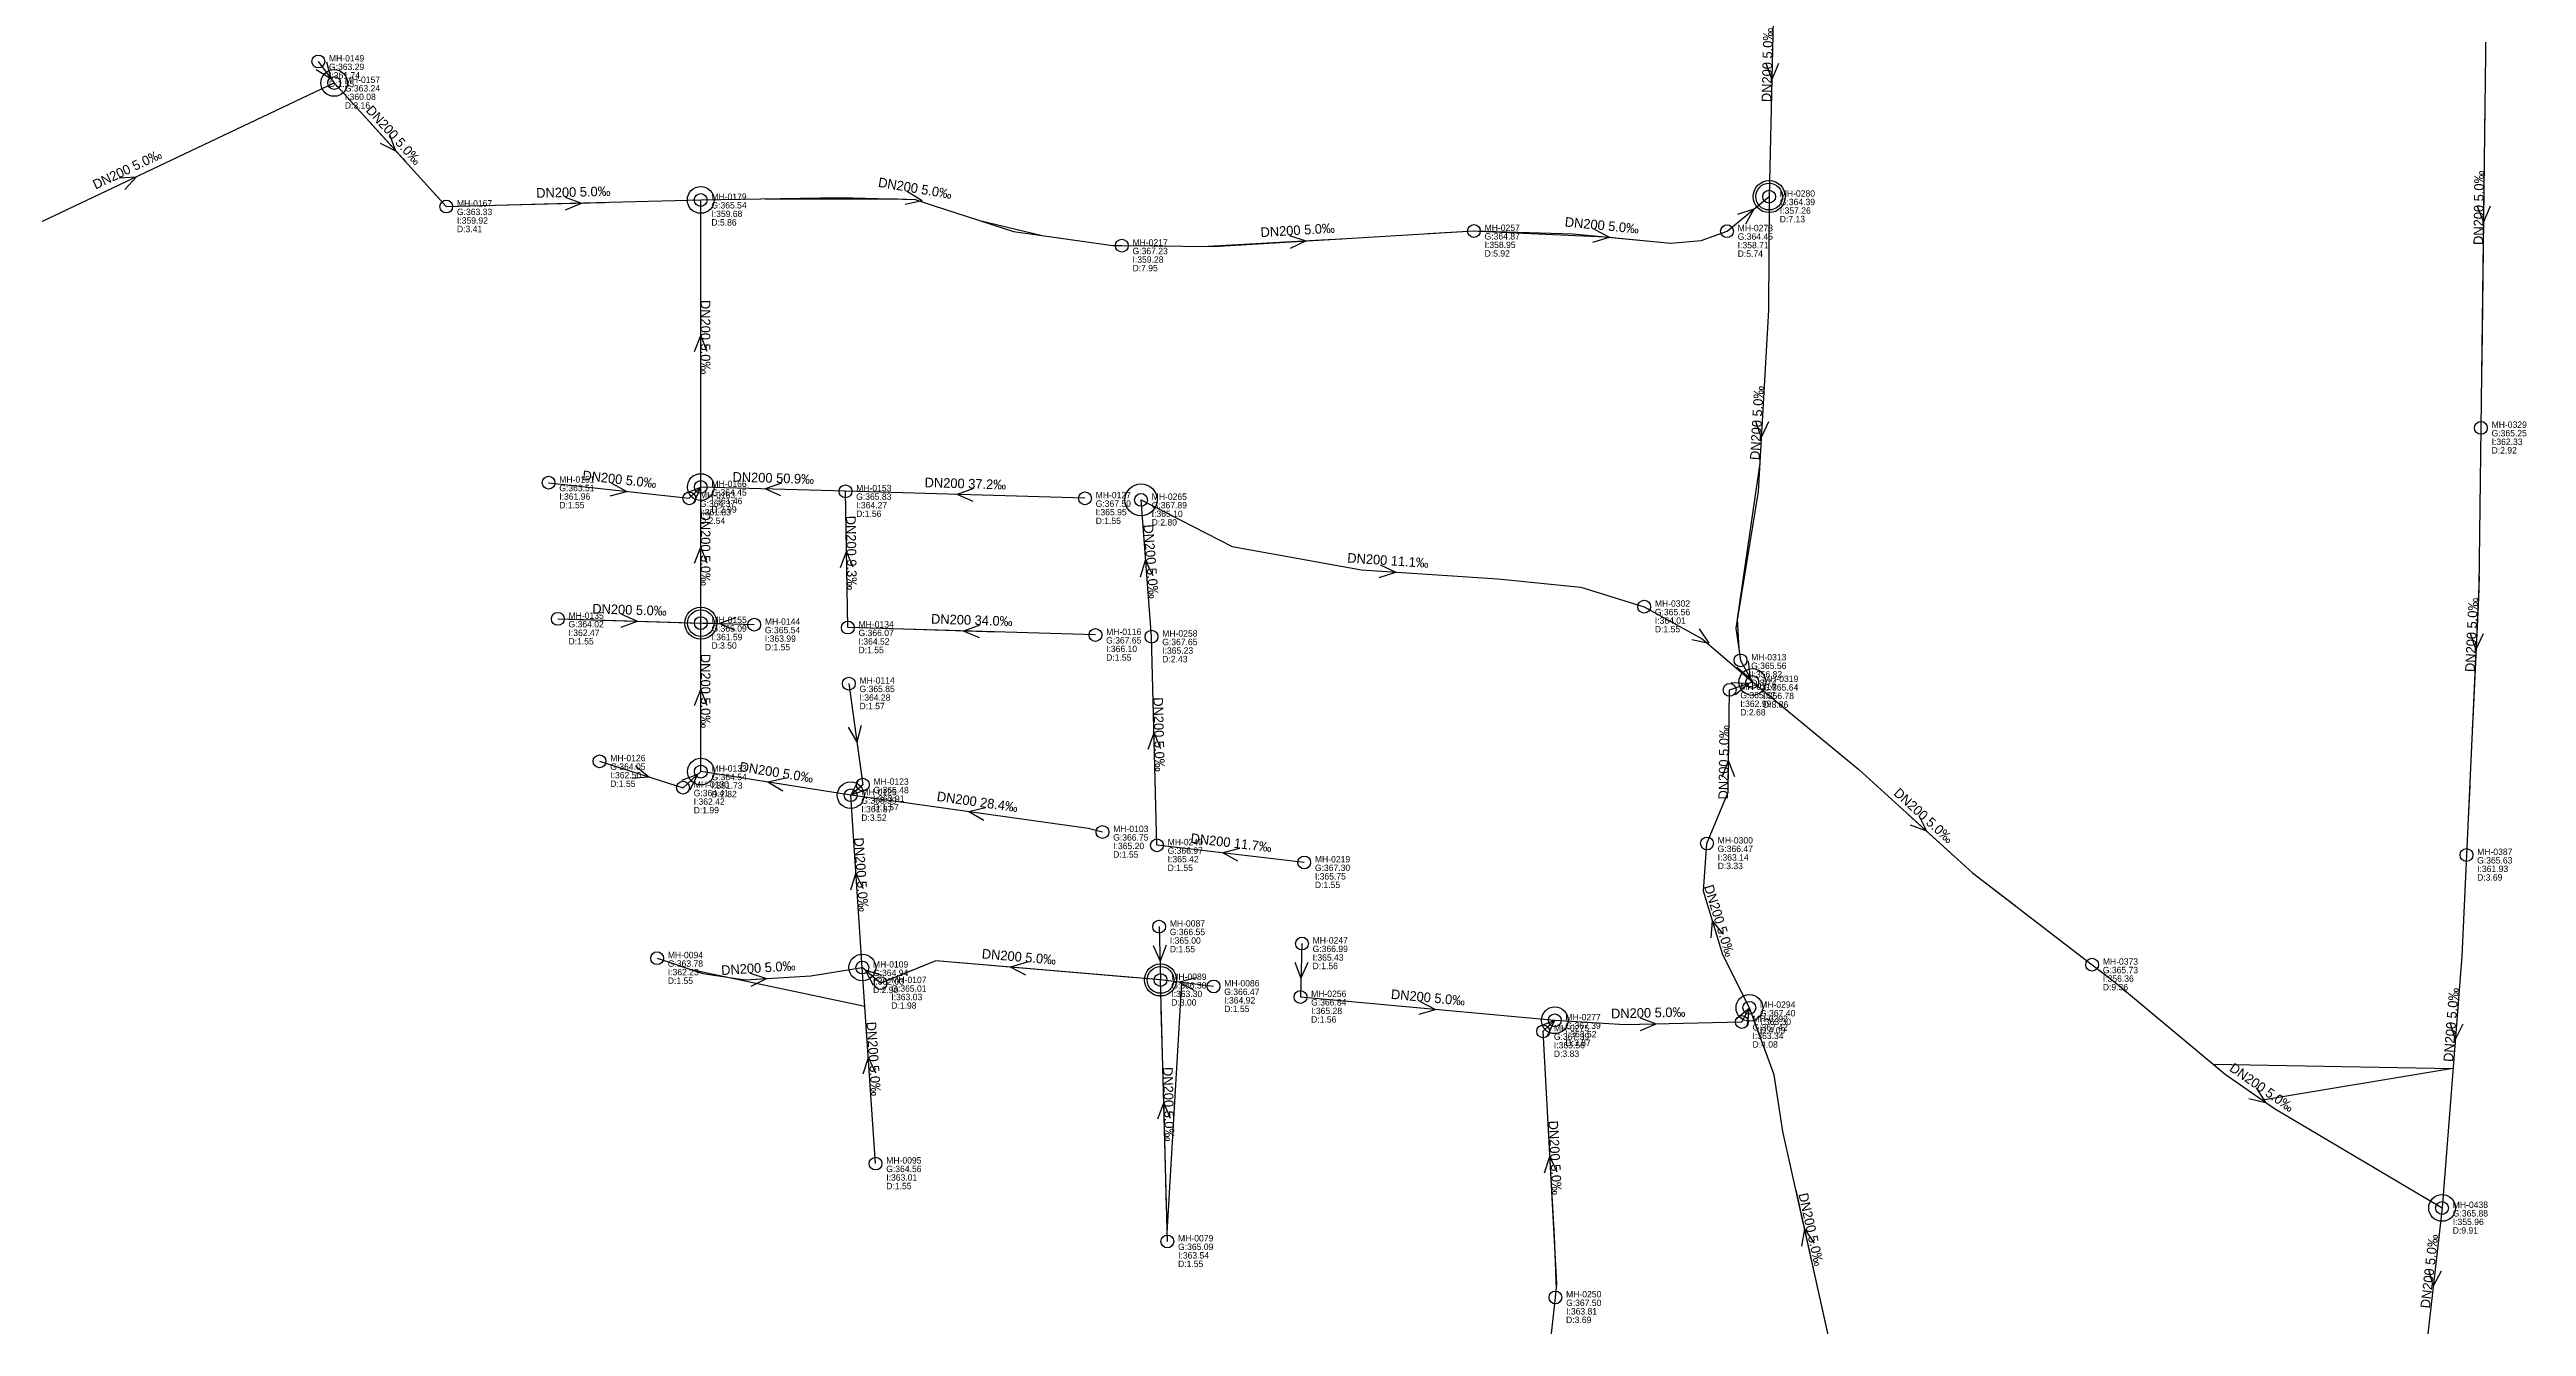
# Model space of a CAD drawing. Header units: metres. Extents: x 449901 to 451990, y 2566737 to 2570846.
# Drawn here: x 450319.4 to 450783.2, y 2569895.8 to 2570134.8 of the extents above; entities that cross this region are included whole.
import ezdxf
from ezdxf.enums import TextEntityAlignment as Align

# ---------------------------------------------------------------- set-up
doc = ezdxf.new("R2010")
doc.units = ezdxf.units.M
for name, color, linetype in [('SEW-DROP', 6, 'Continuous'), ('SEW-LABEL', 2, 'Continuous'), ('SEW-MH', 7, 'Continuous'), ('SEW-MH-LABEL', 8, 'Continuous'), ('SEW-PIPE-DN200', 3, 'Continuous'), ('SEW-RIDER', 8, 'Continuous'), ('SEW-SWEPT-CH', 6, 'Continuous')]:
    doc.layers.add(name, color=color, linetype=linetype)

msp = doc.modelspace()

# ---------------------------------------------------------------- linework, layer by layer
at = {"layer": 'SEW-DROP'}
for centre in [(450372.68, 2570128.54), (450441.31, 2570106.64), (450641.35, 2570107.26), (450441.32, 2570052.89), (450441.33, 2570027.42), (450441.33, 2570027.42), (450638.21, 2570016.4), (450638.21, 2570016.4), (450441.34, 2569999.62), (450469.39, 2569995.2), (450469.39, 2569995.2), (450471.57, 2569962.95), (450471.57, 2569962.95), (450527.41, 2569960.62), (450527.41, 2569960.62), (450601.22, 2569953.07), (450637.66, 2569955.41), (450767.35, 2569917.94)]:
    msp.add_circle(centre, 2.5, dxfattribs=at)
at = {"layer": 'SEW-LABEL'}
for p, q in [((450371.27, 2570132.47), (450372.09, 2570129.35)), ((450640.73, 2570132.22), (450641.86, 2570129.19)), ((450643.13, 2570132.16), (450641.86, 2570129.19)), ((450369.34, 2570131.05), (450372.09, 2570129.35)), ((450383.06, 2570118.89), (450384.19, 2570115.86)), ((450381.28, 2570117.28), (450384.19, 2570115.86)), ((450332.44, 2570110.79), (450335.67, 2570110.99)), ((450333.47, 2570108.62), (450335.67, 2570110.99)), ((450415.96, 2570107.18), (450418.99, 2570106.06)), ((450416.02, 2570104.78), (450418.99, 2570106.06)), ((450479.62, 2570105.82), (450482.78, 2570106.51)), ((450480.02, 2570108.19), (450482.78, 2570106.51)), ((450635.49, 2570103.99), (450638.57, 2570104.97)), ((450637.01, 2570102.14), (450638.57, 2570104.97)), ((450773.93, 2570105.48), (450775.1, 2570102.46)), ((450776.33, 2570105.45), (450775.1, 2570102.46)), ((450551.57, 2570099.99), (450554.63, 2570098.97)), ((450608.35, 2570098.75), (450611.45, 2570099.65)), ((450608.58, 2570101.14), (450611.45, 2570099.65)), ((450551.71, 2570097.6), (450554.63, 2570098.97)), ((450440.12, 2570078.26), (450441.32, 2570081.26)), ((450442.52, 2570078.26), (450441.32, 2570081.26)), ((450638.83, 2570065.22), (450639.86, 2570062.16)), ((450641.23, 2570065.08), (450639.86, 2570062.16)), ((450424.64, 2570053.61), (450427.49, 2570052.09)), ((450438.34, 2570051.66), (450441.32, 2570052.89)), ((450440.01, 2570049.93), (450441.32, 2570052.89)), ((450456.41, 2570053.65), (450453.37, 2570052.53)), ((450424.38, 2570051.23), (450427.49, 2570052.09)), ((450456.34, 2570051.25), (450453.37, 2570052.53)), ((450492.37, 2570052.6), (450489.34, 2570051.49)), ((450492.3, 2570050.2), (450489.34, 2570051.49)), ((450440.13, 2570038.65), (450441.33, 2570041.65)), ((450442.53, 2570038.65), (450441.33, 2570041.65)), ((450467.46, 2570037.83), (450468.61, 2570040.85)), ((450469.86, 2570037.87), (450468.61, 2570040.85)), ((450523.65, 2570036.1), (450524.62, 2570039.18)), ((450526.05, 2570036.28), (450524.62, 2570039.18)), ((450568.36, 2570035.97), (450571.44, 2570036.97)), ((450568.52, 2570038.36), (450571.44, 2570036.97)), ((450426.41, 2570026.67), (450429.45, 2570027.78)), ((450426.48, 2570029.07), (450429.45, 2570027.78)), ((450447.86, 2570028.42), (450444.83, 2570027.32)), ((450447.79, 2570026.03), (450444.83, 2570027.32)), ((450493.58, 2570027.05), (450490.54, 2570025.94)), ((450493.5, 2570024.65), (450490.54, 2570025.94)), ((450628.27, 2570026.33), (450630.05, 2570023.64)), ((450772.64, 2570025.53), (450773.7, 2570022.48)), ((450775.03, 2570025.42), (450773.7, 2570022.48)), ((450626.9, 2570024.36), (450630.05, 2570023.64)), ((450637.43, 2570020.31), (450637.82, 2570017.1)), ((450634.27, 2570016.31), (450637.5, 2570016.15)), ((450635.06, 2570014.04), (450637.5, 2570016.15)), ((450635.32, 2570019.15), (450637.82, 2570017.1)), ((450440.13, 2570012.02), (450441.33, 2570015.02)), ((450442.53, 2570012.02), (450441.33, 2570015.02)), ((450468.95, 2570007.95), (450470.55, 2570005.15)), ((450471.33, 2570008.28), (450470.55, 2570005.15)), ((450525.07, 2570003.83), (450526.19, 2570006.86)), ((450527.47, 2570003.89), (450526.19, 2570006.86)), ((450428.39, 2569998.39), (450431.62, 2569998.63)), ((450429.12, 2570000.68), (450431.62, 2569998.63)), ((450437.75, 2569998), (450440.78, 2569999.12)), ((450439.36, 2569996.22), (450440.78, 2569999.12)), ((450457.03, 2569998.36), (450453.88, 2569997.64)), ((450456.66, 2569995.99), (450453.88, 2569997.64)), ((450470.87, 2569998.07), (450469.39, 2569995.2)), ((450632.53, 2569998.67), (450633.77, 2570001.65)), ((450634.93, 2569998.64), (450633.77, 2570001.65)), ((450472.45, 2569996.26), (450469.39, 2569995.2)), ((450494.65, 2569992.87), (450491.51, 2569992.1)), ((450494.31, 2569990.5), (450491.51, 2569992.1)), ((450667.76, 2569989.64), (450670.79, 2569988.51)), ((450669.38, 2569991.41), (450670.79, 2569988.51)), ((450542.16, 2569985.25), (450539.04, 2569984.4)), ((450541.88, 2569982.86), (450539.04, 2569984.4)), ((450469.39, 2569977.5), (450470.38, 2569980.57)), ((450471.78, 2569977.66), (450470.38, 2569980.57)), ((450630.48, 2569968.48), (450630.75, 2569971.7)), ((450632.78, 2569969.18), (450630.75, 2569971.7)), ((450526.04, 2569967.08), (450527.32, 2569964.11)), ((450528.44, 2569967.14), (450527.32, 2569964.11)), ((450450.57, 2569961.88), (450453.64, 2569960.88)), ((450450.73, 2569959.48), (450453.64, 2569960.88)), ((450473.64, 2569959.6), (450472.14, 2569962.47)), ((450475.2, 2569961.43), (450472.14, 2569962.47)), ((450502.41, 2569963.94), (450499.32, 2569963)), ((450502.21, 2569961.55), (450499.32, 2569963)), ((450534, 2569961.02), (450530.88, 2569960.19)), ((450533.72, 2569958.64), (450530.88, 2569960.19)), ((450552.58, 2569963.97), (450553.7, 2569960.94)), ((450554.98, 2569963.9), (450553.7, 2569960.94)), ((450576.03, 2569956.59), (450578.91, 2569955.12)), ((450635.19, 2569953.32), (450637.66, 2569955.41)), ((450637.31, 2569952.2), (450637.66, 2569955.41)), ((450575.81, 2569954.2), (450578.91, 2569955.12)), ((450598.22, 2569951.88), (450601.22, 2569953.07)), ((450599.87, 2569950.14), (450601.22, 2569953.07)), ((450617.2, 2569953.54), (450620.23, 2569952.41)), ((450617.26, 2569951.14), (450620.23, 2569952.41)), ((450768.85, 2569952.55), (450769.82, 2569949.47)), ((450771.25, 2569952.36), (450769.82, 2569949.47)), ((450471.71, 2569943.02), (450472.71, 2569946.1)), ((450474.11, 2569943.18), (450472.71, 2569946.1)), ((450526.89, 2569934.61), (450528.01, 2569937.64)), ((450529.29, 2569934.67), (450528.01, 2569937.64)), ((450731.17, 2569938.44), (450734.32, 2569937.71)), ((450732.54, 2569940.41), (450734.32, 2569937.71)), ((450599.29, 2569924.53), (450600.32, 2569927.59)), ((450601.68, 2569924.66), (450600.32, 2569927.59)), ((450647.49, 2569910.82), (450648.01, 2569914.01)), ((450649.84, 2569911.34), (450648.01, 2569914.01)), ((450764.83, 2569906.41), (450765.68, 2569903.3)), ((450767.21, 2569906.14), (450765.68, 2569903.3))]:
    msp.add_line(p, q, dxfattribs=at)
at = {"layer": 'SEW-MH'}
for centre in [(450369.71, 2570132.56), (450372.68, 2570128.54), (450641.35, 2570107.26), (450393.67, 2570105.4), (450441.31, 2570106.64), (450520.16, 2570098.08), (450586.08, 2570100.83), (450633.47, 2570100.78), (450774.62, 2570063.97), (450412.83, 2570053.71), (450441.32, 2570052.89), (450468.42, 2570052.1), (450439.17, 2570050.79), (450513.26, 2570050.79), (450523.75, 2570050.49), (450617.96, 2570030.49), (450414.56, 2570028.22), (450441.33, 2570027.42), (450451.33, 2570027.12), (450468.86, 2570026.59), (450515.22, 2570025.2), (450525.72, 2570024.89), (450635.99, 2570020.44), (450469.04, 2570016.1), (450633.96, 2570014.93), (450638.21, 2570016.4), (450422.37, 2570001.56), (450438, 2569996.61), (450441.34, 2569999.62), (450471.66, 2569997.17), (450469.39, 2569995.2), (450516.54, 2569988.31), (450526.74, 2569985.83), (450554.31, 2569982.62), (450629.72, 2569986.17), (450771.92, 2569984.02), (450527.14, 2569970.61), (450433.15, 2569964.69), (450553.88, 2569967.44), (450701.83, 2569963.48), (450471.57, 2569962.95), (450474.99, 2569960.03), (450527.41, 2569960.62), (450537.33, 2569959.41), (450553.6, 2569957.44), (450637.66, 2569955.41), (450599.05, 2569951.01), (450601.22, 2569953.07), (450636.25, 2569952.76), (450474.05, 2569926.25), (450767.35, 2569917.94), (450528.69, 2569911.67), (450601.34, 2569901.19)]:
    msp.add_circle(centre, 1.2, dxfattribs=at)
at = {"layer": 'SEW-PIPE-DN200'}
for points in [[(450642.45, 2570154.12), (450641.35, 2570107.26)], [(450775.61, 2570143.96), (450774.62, 2570063.97)], [(450369.71, 2570132.56), (450372.68, 2570128.54)], [(450295.94, 2570092.16), (450372.68, 2570128.54)], [(450372.68, 2570128.54), (450393.67, 2570105.4)], [(450393.67, 2570105.4), (450412.02, 2570105.88), (450441.31, 2570106.64)], [(450441.31, 2570106.64), (450467.48, 2570107.09), (450481.45, 2570106.75), (450484.85, 2570105.59), (450499.86, 2570100.74), (450518.5, 2570098.09), (450520.16, 2570098.08)], [(450441.32, 2570052.89), (450441.31, 2570106.64)], [(450633.47, 2570100.78), (450633.47, 2570100.78), (450641.35, 2570107.26), (450641.35, 2570107.26)], [(450641.35, 2570107.26), (450641.22, 2570086), (450639.29, 2570052.06), (450635.11, 2570026.5), (450635.99, 2570020.44), (450635.99, 2570020.44)], [(450520.16, 2570098.08), (450537.34, 2570097.95), (450586.08, 2570100.83), (450586.08, 2570100.83)], [(450586.08, 2570100.83), (450604.66, 2570100.31), (450622.96, 2570098.54), (450628.65, 2570099.02), (450633.47, 2570100.78)], [(450774.62, 2570063.97), (450774.25, 2570034.3), (450771.92, 2569984.02)], [(450412.83, 2570053.71), (450439.17, 2570050.79)], [(450439.17, 2570050.79), (450441.32, 2570052.89)], [(450441.33, 2570027.42), (450441.32, 2570052.89)], [(450468.42, 2570052.1), (450441.32, 2570052.89)], [(450468.86, 2570026.59), (450468.42, 2570052.1)], [(450513.26, 2570050.79), (450468.42, 2570052.1)], [(450523.75, 2570050.49), (450540.82, 2570041.76), (450565.03, 2570037.39), (450590.54, 2570035.72), (450606.1, 2570034.13), (450617.96, 2570030.49), (450617.96, 2570030.49)], [(450525.72, 2570024.89), (450523.75, 2570050.49)], [(450617.96, 2570030.49), (450628.81, 2570024.49), (450638.21, 2570016.4)], [(450414.56, 2570028.22), (450441.33, 2570027.42)], [(450441.34, 2569999.62), (450441.33, 2570027.42)], [(450451.33, 2570027.12), (450441.33, 2570027.42)], [(450515.22, 2570025.2), (450468.86, 2570026.59)], [(450526.74, 2569985.83), (450525.72, 2570024.89)], [(450635.99, 2570020.44), (450638.21, 2570016.4)], [(450469.04, 2570016.1), (450471.66, 2569997.17)], [(450633.96, 2570014.93), (450638.21, 2570016.4)], [(450638.21, 2570016.4), (450658.13, 2570000), (450679.43, 2569980.66), (450701.83, 2569963.48)], [(450629.72, 2569986.17), (450633.69, 2569995.76), (450633.96, 2570014.93)], [(450422.37, 2570001.56), (450438, 2569996.61)], [(450438, 2569996.61), (450441.34, 2569999.62)], [(450469.39, 2569995.2), (450441.34, 2569999.62)], [(450471.66, 2569997.17), (450469.39, 2569995.2)], [(450471.57, 2569962.95), (450469.39, 2569995.2)], [(450516.54, 2569988.31), (450513.83, 2569988.97), (450469.39, 2569995.2)], [(450554.31, 2569982.62), (450526.74, 2569985.83)], [(450637.66, 2569955.41), (450632.7, 2569965.33), (450629.06, 2569977.24), (450629.72, 2569986.17), (450629.72, 2569986.17)], [(450771.92, 2569984.02), (450771.04, 2569965.1), (450767.35, 2569917.94)], [(450527.14, 2569970.61), (450527.41, 2569960.62)], [(450433.15, 2569964.69), (450441.68, 2569961.81), (450449.62, 2569960.62), (450461.92, 2569961.41), (450471.57, 2569962.95)], [(450553.88, 2569967.44), (450553.6, 2569957.44)], [(450474.05, 2569926.25), (450471.57, 2569962.95)], [(450474.99, 2569960.03), (450471.57, 2569962.95)], [(450527.41, 2569960.62), (450485.34, 2569964.19), (450474.99, 2569960.03)], [(450528.69, 2569911.67), (450527.41, 2569960.62)], [(450537.33, 2569959.41), (450527.41, 2569960.62)], [(450701.83, 2569963.48), (450706.03, 2569960.26), (450726.74, 2569942.97), (450735.96, 2569936.57), (450767.35, 2569917.94)], [(450553.6, 2569957.44), (450601.22, 2569953.07)], [(450636.25, 2569952.76), (450637.66, 2569955.41)], [(450656.84, 2569869.09), (450654.86, 2569883.31), (450643.94, 2569932.26), (450642.29, 2569942.84), (450637.66, 2569955.41)], [(450599.05, 2569951.01), (450601.22, 2569953.07)], [(450601.34, 2569901.19), (450601.62, 2569903.73), (450599.05, 2569951.01)], [(450601.22, 2569953.07), (450614.32, 2569952.28), (450636.25, 2569952.76)], [(450767.35, 2569917.94), (450764.36, 2569891.63)], [(450594.74, 2569841.55), (450594.74, 2569841.55), (450601.34, 2569901.19)]]:
    msp.add_lwpolyline(points, dxfattribs=at)
at = {"layer": 'SEW-RIDER'}
for points in [[(450377.48, 2570123.25), (450385.58, 2570114.33), (450386.06, 2570113.79)], [(450775.37, 2570124.59), (450774.83, 2570081.45), (450774.74, 2570073.59)], [(450391.45, 2570107.85), (450393.67, 2570105.4)], [(450397.81, 2570105.51), (450415.26, 2570105.96), (450423.27, 2570106.17)], [(450453.38, 2570106.85), (450478.14, 2570106.83), (450481.45, 2570106.75)], [(450493.58, 2570102.77), (450505.25, 2570099.98)], [(450536.27, 2570097.96), (450557.56, 2570099.15), (450561.37, 2570099.37)], [(450577.47, 2570100.33), (450586.08, 2570100.83)], [(450586.94, 2570100.81), (450610.71, 2570099.72), (450622.96, 2570098.54)], [(450639.59, 2570057.39), (450635.39, 2570028.21), (450635.69, 2570022.52)], [(450412.83, 2570053.71), (450412.83, 2570053.71), (450418.08, 2570053.13)], [(450774.27, 2570036.26), (450774.14, 2570031.95), (450774.1, 2570031.17)], [(450774.08, 2570030.81), (450773.16, 2570010.84), (450773, 2570007.36)], [(450414.56, 2570028.22), (450419.38, 2570028.08), (450445.78, 2570027.29)], [(450496.84, 2570025.75), (450473.44, 2570026.46)], [(450469.04, 2570016.1), (450471.48, 2569998.43)], [(450772.52, 2569996.98), (450772.23, 2569990.87)], [(450667.36, 2569991.62), (450672.04, 2569987.38), (450676.1, 2569983.69)], [(450532.51, 2569985.16), (450526.74, 2569985.83)], [(450682.38, 2569978.41), (450687.41, 2569974.54)], [(450439.26, 2569962.63), (450472.06, 2569955.73)], [(450522.72, 2569961.01), (450485.34, 2569964.19), (450475.02, 2569960.04)], [(450528.69, 2569911.82), (450528.65, 2569913.29), (450531.39, 2569960.13)], [(450703.27, 2569962.38), (450706.03, 2569960.26), (450708.17, 2569958.47)], [(450573.36, 2569955.63), (450576.09, 2569955.38)], [(450528.53, 2569918.06), (450528.06, 2569935.81), (450527.55, 2569955.14)], [(450641.09, 2569946.1), (450638.63, 2569952.77)], [(450724.48, 2569944.86), (450769.39, 2569944.02), (450733.74, 2569938.11)], [(450601.52, 2569902.83), (450601.14, 2569912.63), (450600.31, 2569927.77)], [(450652.87, 2569892.2), (450651.67, 2569897.59), (450646.39, 2569921.28)]]:
    msp.add_lwpolyline(points, dxfattribs=at)
at = {"layer": 'SEW-SWEPT-CH'}
for centre in [(450641.35, 2570107.26), (450523.75, 2570050.49), (450441.33, 2570027.42), (450527.41, 2569960.62)]:
    msp.add_circle(centre, 3, dxfattribs=at)

# ---------------------------------------------------------------- texts
at = {"layer": 'SEW-LABEL'}
for s, rotation, p in [('DN200 5.0‰', 88.6595, (450641.9, 2570131.89)), ('DN200 5.0‰', -47.7859, (450383.18, 2570118.17)), ('DN200 5.0‰', 25.3639, (450334.31, 2570111.55)), ('DN200 5.0‰', 1.4894, (450417.49, 2570107.22)), ('DN200 5.0‰', -9.5076, (450481.3, 2570107.96)), ('DN200 5.0‰', 89.2846, (450775.11, 2570105.16)), ('DN200 5.0‰', 3.3858, (450553.13, 2570100.09)), ('DN200 5.0‰', -5.5281, (450609.96, 2570101)), ('DN200 5.0‰', 270.0152, (450441.32, 2570080.96)), ('DN200 5.0‰', 86.7406, (450639.95, 2570064.85)), ('DN200 5.0‰', -6.3246, (450426, 2570053.45)), ('DN200 50.9‰', 358.3343, (450454.87, 2570053.69)), ('DN200 37.2‰', 358.3342, (450490.84, 2570052.65)), ('DN200 5.0‰', 270.0153, (450441.33, 2570041.35)), ('DN200 9.3‰', 270.981, (450468.64, 2570040.55)), ('DN200 5.0‰', 274.3883, (450524.74, 2570038.89)), ('DN200 11.1‰', -3.757, (450569.94, 2570038.27)), ('DN200 5.0‰', -1.7203, (450427.95, 2570029.02)), ('DN200 5.0‰', 87.3468, (450773.77, 2570025.18)), ('DN200 34.0‰', 358.2799, (450492.04, 2570027.1)), ('DN200 5.0‰', 270.0153, (450441.33, 2570014.72)), ('DN200 5.0‰', 271.5048, (450526.23, 2570006.56)), ('DN200 5.0‰', 89.1934, (450633.75, 2570001.35)), ('DN200 5.0‰', 351.0386, (450455.37, 2569998.61)), ('DN200 28.4‰', 352.0246, (450492.99, 2569993.09)), ('DN200 5.0‰', -42.2318, (450669.68, 2569990.72)), ('DN200 11.7‰', 353.36, (450540.53, 2569985.43)), ('DN200 5.0‰', 273.8592, (450470.48, 2569980.28)), ('DN200 5.0‰', 286.9909, (450631.19, 2569971.46)), ('DN200 5.0‰', 355.1468, (450500.82, 2569964.07)), ('DN200 5.0‰', 3.6911, (450452.15, 2569961.98)), ('DN200 5.0‰', -5.2376, (450577.41, 2569956.46)), ('DN200 5.0‰', 1.2472, (450618.73, 2569953.58)), ('DN200 5.0‰', 85.5283, (450769.93, 2569952.16)), ('DN200 5.0‰', 273.8595, (450472.81, 2569945.8)), ('DN200 5.0‰', 271.5051, (450528.05, 2569937.34)), ('DN200 5.0‰', -34.7533, (450733.09, 2569939.77)), ('DN200 5.0‰', 273.1152, (450600.4, 2569927.29)), ('DN200 5.0‰', 282.57, (450648.34, 2569913.74)), ('DN200 5.0‰', 83.5062, (450765.85, 2569905.99))]:
    msp.add_text(s, height=1.8, rotation=rotation, dxfattribs=at).set_placement(p, align=Align.CENTER)
at = {"layer": 'SEW-MH-LABEL'}
for s, p in [('G:363.29', (450371.71, 2570130.96)), ('MH-0149', (450371.71, 2570132.56)), ('D:1.55', (450371.71, 2570127.76)), ('I:361.74', (450371.71, 2570129.36)), ('G:363.24', (450374.68, 2570126.94)), ('MH-0157', (450374.68, 2570128.54)), ('D:3.16', (450374.68, 2570123.74)), ('I:360.08', (450374.68, 2570125.34)), ('MH-0280', (450643.35, 2570107.26)), ('G:363.33', (450395.67, 2570103.8)), ('MH-0167', (450395.67, 2570105.4)), ('G:365.54', (450443.31, 2570105.04)), ('MH-0179', (450443.31, 2570106.64)), ('I:359.68', (450443.31, 2570103.44)), ('G:364.39', (450643.35, 2570105.66)), ('I:357.26', (450643.35, 2570104.06)), ('D:3.41', (450395.67, 2570100.6)), ('I:359.92', (450395.67, 2570102.2)), ('D:5.86', (450443.31, 2570101.84)), ('MH-0217', (450522.16, 2570098.08)), ('G:364.87', (450588.08, 2570099.23)), ('MH-0257', (450588.08, 2570100.83)), ('G:364.45', (450635.47, 2570099.18)), ('MH-0278', (450635.47, 2570100.78)), ('D:7.13', (450643.35, 2570102.46)), ('G:367.23', (450522.16, 2570096.48)), ('D:7.95', (450522.16, 2570093.28)), ('I:359.28', (450522.16, 2570094.88)), ('D:5.92', (450588.08, 2570096.03)), ('I:358.95', (450588.08, 2570097.63)), ('D:5.74', (450635.47, 2570095.98)), ('I:358.71', (450635.47, 2570097.58)), ('G:365.25', (450776.62, 2570062.37)), ('MH-0329', (450776.62, 2570063.97)), ('D:2.92', (450776.62, 2570059.17)), ('I:362.33', (450776.62, 2570060.77)), ('G:363.51', (450414.83, 2570052.11)), ('MH-0151', (450414.83, 2570053.71)), ('MH-0166', (450443.32, 2570052.89)), ('MH-0153', (450470.42, 2570052.1)), ('D:1.55', (450414.83, 2570048.91)), ('I:361.96', (450414.83, 2570050.51)), ('G:364.37', (450441.17, 2570049.19)), ('MH-0163', (450441.17, 2570050.79)), ('I:361.83', (450441.17, 2570047.59)), ('G:364.45', (450443.32, 2570051.29)), ('D:2.99', (450443.32, 2570048.09)), ('I:361.46', (450443.32, 2570049.69)), ('G:365.83', (450470.42, 2570050.5)), ('D:1.56', (450470.42, 2570047.3)), ('I:364.27', (450470.42, 2570048.9)), ('G:367.50', (450515.26, 2570049.19)), ('MH-0127', (450515.26, 2570050.79)), ('I:365.95', (450515.26, 2570047.59)), ('G:367.89', (450525.75, 2570048.89)), ('MH-0265', (450525.75, 2570050.49)), ('I:365.10', (450525.75, 2570047.29)), ('D:2.54', (450441.17, 2570045.99)), ('D:1.55', (450515.26, 2570045.99)), ('D:2.80', (450525.75, 2570045.69)), ('G:365.56', (450619.96, 2570028.89)), ('MH-0302', (450619.96, 2570030.49)), ('G:364.02', (450416.56, 2570026.62)), ('MH-0135', (450416.56, 2570028.22)), ('I:362.47', (450416.56, 2570025.02)), ('G:365.09', (450443.33, 2570025.82)), ('MH-0155', (450443.33, 2570027.42)), ('I:361.59', (450443.33, 2570024.22)), ('G:365.54', (450453.33, 2570025.52)), ('MH-0144', (450453.33, 2570027.12)), ('I:363.99', (450453.33, 2570023.92)), ('G:366.07', (450470.86, 2570024.99)), ('MH-0134', (450470.86, 2570026.59)), ('MH-0116', (450517.22, 2570025.2)), ('MH-0258', (450527.72, 2570024.89)), ('D:1.55', (450619.96, 2570025.69)), ('I:364.01', (450619.96, 2570027.29)), ('D:1.55', (450416.56, 2570023.42)), ('D:3.50', (450443.33, 2570022.62)), ('D:1.55', (450453.33, 2570022.32)), ('D:1.55', (450470.86, 2570021.79)), ('I:364.52', (450470.86, 2570023.39)), ('G:367.65', (450517.22, 2570023.6)), ('D:1.55', (450517.22, 2570020.4)), ('I:366.10', (450517.22, 2570022)), ('G:367.65', (450527.72, 2570023.29)), ('D:2.43', (450527.72, 2570020.09)), ('I:365.23', (450527.72, 2570021.69)), ('MH-0313', (450637.99, 2570020.44)), ('G:365.85', (450471.04, 2570014.5)), ('MH-0114', (450471.04, 2570016.1)), ('MH-0314', (450635.96, 2570014.93)), ('G:365.56', (450637.99, 2570018.84)), ('D:8.74', (450637.99, 2570015.64)), ('I:356.82', (450637.99, 2570017.24)), ('G:365.64', (450640.21, 2570014.8)), ('MH-0319', (450640.21, 2570016.4)), ('D:1.57', (450471.04, 2570011.3)), ('I:364.28', (450471.04, 2570012.9)), ('G:365.67', (450635.96, 2570013.33)), ('D:2.68', (450635.96, 2570010.13)), ('I:362.99', (450635.96, 2570011.73)), ('D:8.86', (450640.21, 2570011.6)), ('I:356.78', (450640.21, 2570013.2)), ('MH-0126', (450424.37, 2570001.56)), ('G:364.05', (450424.37, 2569999.96)), ('D:1.55', (450424.37, 2569996.76)), ('I:362.50', (450424.37, 2569998.36)), ('MH-0130', (450440, 2569996.61)), ('G:364.54', (450443.34, 2569998.02)), ('MH-0133', (450443.34, 2569999.62)), ('I:361.73', (450443.34, 2569996.42)), ('MH-0123', (450473.66, 2569997.17)), ('G:364.41', (450440, 2569995.01)), ('D:1.99', (450440, 2569991.81)), ('I:362.42', (450440, 2569993.41)), ('D:2.82', (450443.34, 2569994.82)), ('G:365.39', (450471.39, 2569993.6)), ('MH-0125', (450471.39, 2569995.2)), ('I:361.87', (450471.39, 2569992)), ('G:365.48', (450473.66, 2569995.57)), ('D:1.57', (450473.66, 2569992.37)), ('I:363.91', (450473.66, 2569993.97)), ('D:3.52', (450471.39, 2569990.4)), ('G:366.75', (450518.54, 2569986.71)), ('MH-0103', (450518.54, 2569988.31)), ('D:1.55', (450518.54, 2569983.51)), ('I:365.20', (450518.54, 2569985.11)), ('G:366.97', (450528.74, 2569984.23)), ('MH-0240', (450528.74, 2569985.83)), ('I:365.42', (450528.74, 2569982.63)), ('MH-0219', (450556.31, 2569982.62)), ('G:366.47', (450631.72, 2569984.57)), ('MH-0300', (450631.72, 2569986.17)), ('I:363.14', (450631.72, 2569982.97)), ('G:365.63', (450773.92, 2569982.42)), ('MH-0387', (450773.92, 2569984.02)), ('D:1.55', (450528.74, 2569981.03)), ('G:367.30', (450556.31, 2569981.02)), ('D:1.55', (450556.31, 2569977.82)), ('I:365.75', (450556.31, 2569979.42)), ('D:3.33', (450631.72, 2569981.37)), ('D:3.69', (450773.92, 2569979.22)), ('I:361.93', (450773.92, 2569980.82)), ('G:366.55', (450529.14, 2569969.01)), ('MH-0087', (450529.14, 2569970.61)), ('MH-0094', (450435.15, 2569964.69)), ('D:1.55', (450529.14, 2569965.81)), ('I:365.00', (450529.14, 2569967.41)), ('G:366.99', (450555.88, 2569965.84)), ('MH-0247', (450555.88, 2569967.44)), ('I:365.43', (450555.88, 2569964.24)), ('MH-0373', (450703.83, 2569963.48)), ('G:363.78', (450435.15, 2569963.09)), ('D:1.55', (450435.15, 2569959.89)), ('I:362.23', (450435.15, 2569961.49)), ('G:364.94', (450473.57, 2569961.35)), ('MH-0109', (450473.57, 2569962.95)), ('I:362.03', (450473.57, 2569959.75)), ('MH-0107', (450476.99, 2569960.03)), ('G:366.30', (450529.41, 2569959.02)), ('MH-0089', (450529.41, 2569960.62)), ('MH-0086', (450539.33, 2569959.41)), ('D:1.56', (450555.88, 2569962.64)), ('G:365.73', (450703.83, 2569961.88)), ('I:356.36', (450703.83, 2569960.28)), ('D:2.90', (450473.57, 2569958.15)), ('G:365.01', (450476.99, 2569958.43)), ('D:1.98', (450476.99, 2569955.23)), ('I:363.03', (450476.99, 2569956.83)), ('D:3.00', (450529.41, 2569955.82)), ('I:363.30', (450529.41, 2569957.42)), ('G:366.47', (450539.33, 2569957.81)), ('D:1.55', (450539.33, 2569954.61)), ('I:364.92', (450539.33, 2569956.21)), ('G:366.84', (450555.6, 2569955.84)), ('MH-0256', (450555.6, 2569957.44)), ('I:365.28', (450555.6, 2569954.24)), ('MH-0294', (450639.66, 2569955.41)), ('D:9.36', (450703.83, 2569958.68)), ('D:1.56', (450555.6, 2569952.64)), ('MH-0275', (450601.05, 2569951.01)), ('G:367.39', (450603.22, 2569951.47)), ('MH-0277', (450603.22, 2569953.07)), ('I:363.52', (450603.22, 2569949.87)), ('G:367.42', (450638.25, 2569951.16)), ('MH-0292', (450638.25, 2569952.76)), ('I:363.34', (450638.25, 2569949.56)), ('G:367.40', (450639.66, 2569953.81)), ('D:4.09', (450639.66, 2569950.61)), ('I:363.30', (450639.66, 2569952.21)), ('G:367.39', (450601.05, 2569949.41)), ('D:3.83', (450601.05, 2569946.21)), ('I:363.56', (450601.05, 2569947.81)), ('D:3.87', (450603.22, 2569948.27)), ('D:4.08', (450638.25, 2569947.96)), ('G:364.56', (450476.05, 2569924.65)), ('MH-0095', (450476.05, 2569926.25)), ('I:363.01', (450476.05, 2569923.05)), ('D:1.55', (450476.05, 2569921.45)), ('MH-0438', (450769.35, 2569917.94)), ('G:365.88', (450769.35, 2569916.34)), ('D:9.91', (450769.35, 2569913.14)), ('I:355.96', (450769.35, 2569914.74)), ('G:365.09', (450530.69, 2569910.07)), ('MH-0079', (450530.69, 2569911.67)), ('I:363.54', (450530.69, 2569908.47)), ('D:1.55', (450530.69, 2569906.87)), ('G:367.50', (450603.34, 2569899.59)), ('MH-0250', (450603.34, 2569901.19)), ('D:3.69', (450603.34, 2569896.39)), ('I:363.81', (450603.34, 2569897.99))]:
    msp.add_text(s, height=1.2, dxfattribs=at).set_placement(p)

doc.saveas('drawing.dxf')
